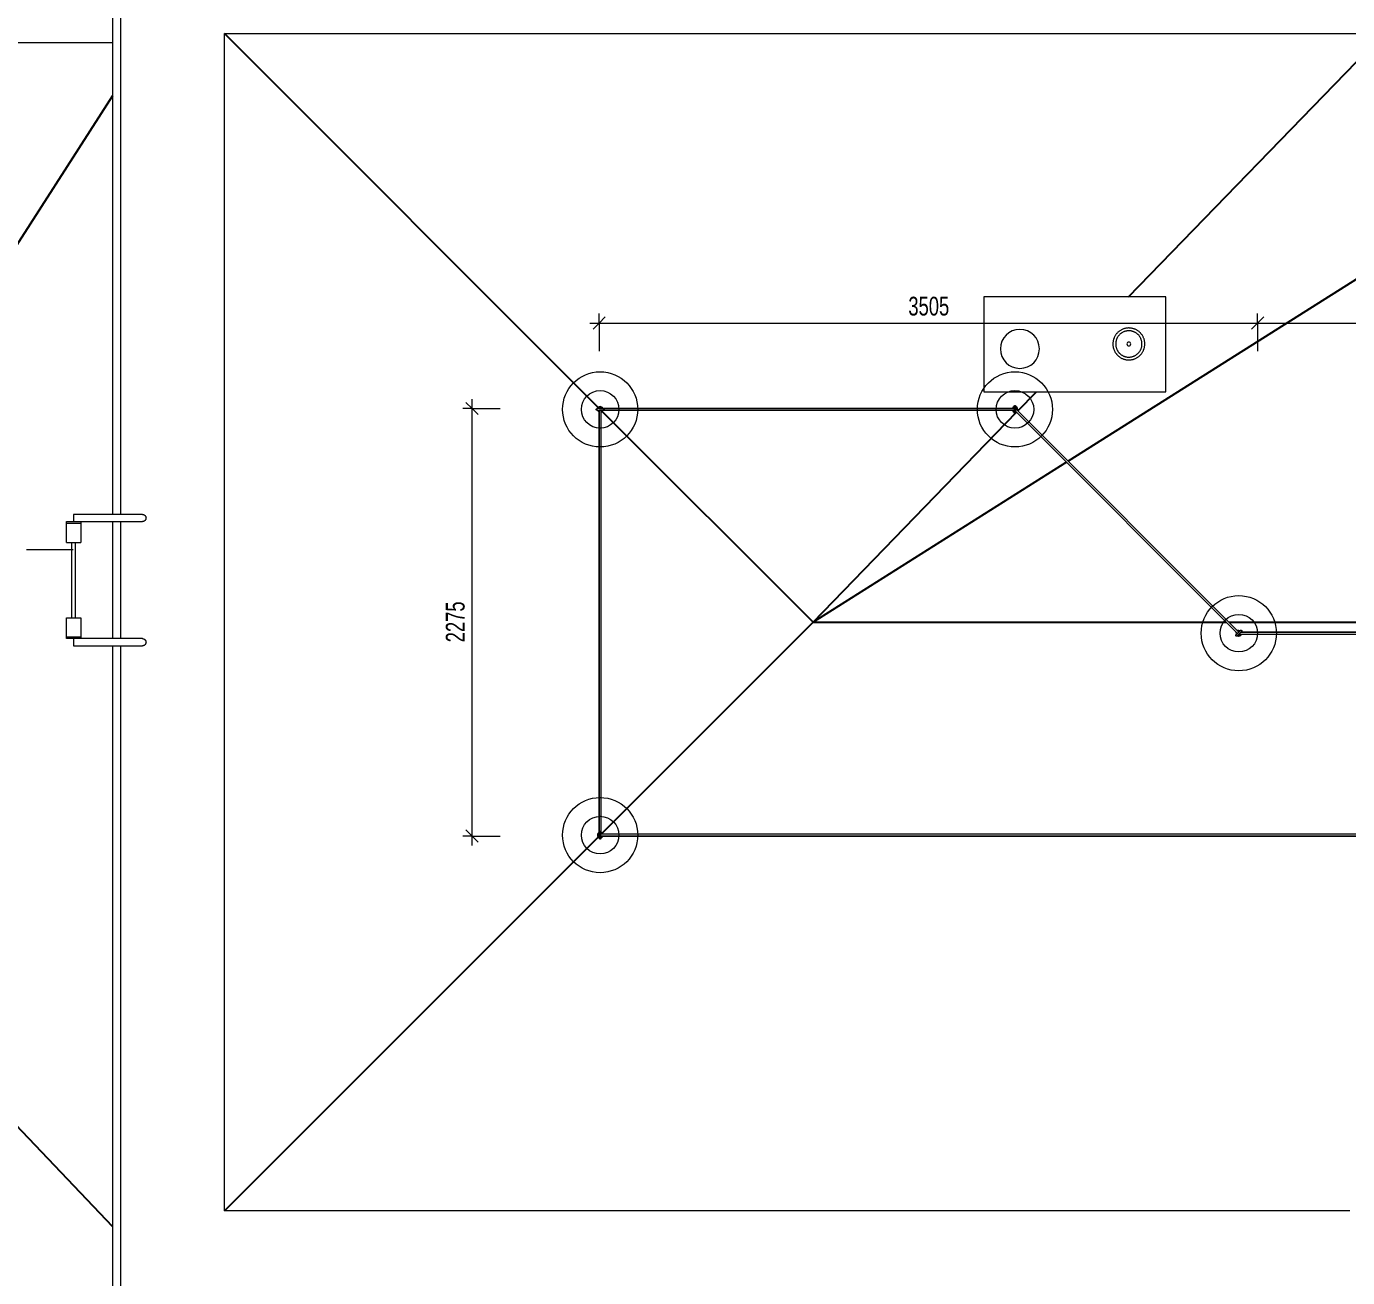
# Model space of a CAD drawing. Header units: millimetres. Extents: x -2665 to 226309, y -45352 to 20466.
# Drawn here: x 15854 to 22886, y -23110 to -16450 of the extents above; entities that cross this region are included whole.
import ezdxf

# ---------------------------------------------------------------- set-up
doc = ezdxf.new("R2010")
doc.units = ezdxf.units.MM
for name, color, linetype, lineweight in [('A-ANNO-DIMS', 211, 'Continuous', 9), ('A-ANNO-DIMS-50', 211, 'Continuous', 9), ('A-FLOR-HRAL', 11, 'Continuous', 13), ('A-ROOF', 132, 'Continuous', 13), ('A-ROOF-OTLN', 132, 'Continuous', 13), ('M-HVAC-CDFF', 50, 'Continuous', 13), ('Q-SPCQ', 91, 'Continuous', 13), ('Q-SPCQ-IDEN', 132, 'Continuous', 9)]:
    doc.layers.add(name, color=color, linetype=linetype, lineweight=lineweight)
doc.styles.add('Arial_1', font='arial.ttf', dxfattribs={"width": 0.7, "height": 100})
doc.dimstyles.new('Vnitřní_-_průhledné', dxfattribs={"dimscale": 304.8, "dimtxt": 102.02594, "dimasz": 0.213255, "dimexe": 0.164042, "dimexo": 0.0625, "dimgap": 0.032808, "dimtad": 1, "dimdec": 0, "dimrnd": 5, "dimzin": 0, "dimdsep": 46, "dimtxsty": 'Arial_1', "dimblk1": 'OBLIQUE', "dimblk2": 'OBLIQUE', "dimsah": 1, "dimcen": 0.09, "dimdle": 0.164042, "dimazin": 0, "dimtfac": 1, "dimtdec": 4, "dimtix": 1, "dimtmove": 0, "dimatfit": 3, "dimfxl": 0.492126, "dimfxlon": 1, "dimtvp": 1, "dimtolj": 1, "dimtzin": 0, "dimarcsym": 2})

# ---------------------------------------------------------------- blocks, each defined once
blk = doc.blocks.new('Zábradlí - Záchytný systém kotva-1301747-STŘECHA NÁVRH A')
at = {"layer": 'A-FLOR-HRAL', "flags": 128}
for points in [[(-17, -4), (-17.1, -4), (-17.3, -4), (-17.5, -4), (-17.6, -3.9), (-17.8, -3.9), (-17.9, -3.9), (-18.1, -3.8), (-18.2, -3.8), (-18.4, -3.7), (-18.5, -3.7), (-18.7, -3.6), (-18.8, -3.5), (-19, -3.5), (-19.1, -3.4), (-19.2, -3.3), (-19.4, -3.2), (-19.5, -3.1), (-19.6, -3), (-19.7, -2.9), (-19.8, -2.8), (-20, -2.7), (-20.1, -2.5), (-20.2, -2.4), (-20.3, -2.3), (-20.3, -2.2), (-20.4, -2), (-20.5, -1.9), (-20.6, -1.7), (-20.6, -1.6), (-20.7, -1.4), (-20.8, -1.3), (-20.8, -1.1), (-20.9, -1), (-20.9, -0.8), (-20.9, -0.7), (-20.9, -0.5), (-21, -0.4), (-21, -0.2), (-21, 0), (-21, 0.1), (-21, 0.3), (-21, 0.4), (-20.9, 0.6), (-20.9, 0.8), (-20.9, 0.9), (-20.8, 1.1), (-20.8, 1.2), (-20.7, 1.4), (-20.7, 1.5), (-20.6, 1.7), (-20.5, 1.8), (-20.5, 2), (-20.4, 2.1), (-20.3, 2.2), (-20.2, 2.4), (-20.1, 2.5), (-20, 2.6), (-19.9, 2.7), (-19.8, 2.8), (-19.7, 3), (-19.6, 3.1), (-19.4, 3.2), (-19.3, 3.3), (-19.2, 3.3), (-19, 3.4), (-18.9, 3.5), (-18.8, 3.6), (-18.6, 3.7), (-18.5, 3.7), (-18.3, 3.8), (-18.2, 3.8), (-18, 3.9), (-17.9, 3.9), (-17.7, 3.9), (-17.5, 4), (-17.4, 4), (-17.2, 4), (-17.1, 4), (-17, 4)], [(-17, 4), (-17, 4), (-16.9, 4), (-16.9, 4), (-16.8, 4), (-16.6, 4), (-16.5, 4), (-16.3, 4), (-16.1, 4), (-15.9, 4), (-15.6, 4), (-15.4, 4), (-15.1, 4), (-14.7, 4), (-14.4, 4), (-14, 4)], [(16.8, 4), (16.8, 4), (16.8, 4), (16.7, 4), (16.6, 4), (16.5, 4), (16.4, 4), (16.2, 4), (16, 4), (15.8, 4), (15.5, 4), (15.2, 4), (14.9, 4), (14.6, 4), (14.3, 4), (13.9, 4), (13.5, 4), (13.1, 4), (12.6, 4), (12.2, 4), (11.7, 4), (11.2, 4), (10.7, 4), (10.2, 4), (9.6, 4), (9.1, 4), (8.5, 4), (7.9, 4), (7.3, 4), (6.7, 4), (6.1, 4), (5.4, 4), (4.8, 4), (4.1, 4), (3.5, 4), (2.8, 4), (2.1, 4), (1.5, 4), (0.8, 4), (0.1, 4), (-0.6, 4), (-1.2, 4), (-1.9, 4), (-2.6, 4), (-3.2, 4), (-3.9, 4), (-4.6, 4), (-5.2, 4), (-5.9, 4), (-6.5, 4), (-7.1, 4), (-7.7, 4), (-8.3, 4), (-8.9, 4), (-9.5, 4), (-10, 4), (-10.6, 4), (-11.1, 4), (-11.6, 4), (-12.1, 4), (-12.5, 4), (-13, 4), (-13.4, 4), (-13.8, 4), (-14.2, 4), (-14.6, 4), (-14.9, 4), (-15.2, 4), (-15.5, 4), (-15.8, 4), (-16, 4), (-16.2, 4), (-16.4, 4), (-16.6, 4), (-16.7, 4), (-16.8, 4), (-16.9, 4), (-16.9, 4), (-17, 4), (-17, 4)], [(13.7, 4), (14.1, 4), (14.4, 4), (14.8, 4), (15.1, 4), (15.4, 4), (15.6, 4), (15.9, 4), (16.1, 4), (16.3, 4), (16.4, 4), (16.6, 4), (16.7, 4), (16.8, 4), (16.8, 4), (16.8, 4), (16.8, 4)], [(16.8, 4), (17, 4), (17.2, 4), (17.3, 4), (17.5, 4), (17.6, 3.9), (17.8, 3.9), (17.9, 3.9), (18.1, 3.8), (18.2, 3.8), (18.4, 3.7), (18.5, 3.6), (18.7, 3.6), (18.8, 3.5), (19, 3.4), (19.1, 3.3), (19.2, 3.2), (19.4, 3.1), (19.5, 3), (19.6, 2.9), (19.7, 2.8), (19.8, 2.7), (19.9, 2.6), (20, 2.4), (20.1, 2.3), (20.2, 2.2), (20.3, 2), (20.4, 1.9), (20.4, 1.7), (20.5, 1.6), (20.6, 1.5), (20.6, 1.3), (20.7, 1.2), (20.7, 1), (20.8, 0.8), (20.8, 0.7), (20.8, 0.5), (20.8, 0.4), (20.8, 0.2), (20.8, 0), (20.8, -0.1), (20.8, -0.3), (20.8, -0.4), (20.8, -0.6), (20.8, -0.7), (20.7, -0.9), (20.7, -1.1), (20.7, -1.2), (20.6, -1.4), (20.5, -1.5), (20.5, -1.7), (20.4, -1.8), (20.3, -1.9), (20.3, -2.1), (20.2, -2.2), (20.1, -2.3), (20, -2.5), (19.9, -2.6), (19.8, -2.7), (19.7, -2.8), (19.5, -2.9), (19.4, -3), (19.3, -3.1), (19.2, -3.2), (19, -3.3), (18.9, -3.4), (18.8, -3.5), (18.6, -3.6), (18.5, -3.6), (18.3, -3.7), (18.2, -3.8), (18, -3.8), (17.9, -3.9), (17.7, -3.9), (17.6, -3.9), (17.4, -4), (17.2, -4), (17.1, -4), (16.9, -4), (16.8, -4)], [(-13.8, -4), (-14.2, -4), (-14.6, -4), (-14.9, -4), (-15.2, -4), (-15.5, -4), (-15.8, -4), (-16, -4), (-16.2, -4), (-16.4, -4), (-16.6, -4), (-16.7, -4), (-16.8, -4), (-16.9, -4), (-16.9, -4), (-17, -4), (-17, -4)], [(-17, -4), (-17, -4), (-16.9, -4), (-16.9, -4), (-16.8, -4), (-16.6, -4), (-16.5, -4), (-16.3, -4), (-16.1, -4), (-15.9, -4), (-15.6, -4), (-15.4, -4), (-15.1, -4), (-14.7, -4), (-14.4, -4), (-14, -4), (-13.6, -4), (-13.2, -4), (-12.8, -4), (-12.3, -4), (-11.8, -4), (-11.4, -4), (-10.8, -4), (-10.3, -4), (-9.8, -4), (-9.2, -4), (-8.6, -4), (-8, -4), (-7.4, -4), (-6.8, -4), (-6.2, -4), (-5.6, -4), (-4.9, -4), (-4.3, -4), (-3.6, -4), (-2.9, -4), (-2.3, -4), (-1.6, -4), (-0.9, -4), (-0.3, -4), (0.4, -4), (1.1, -4), (1.8, -4), (2.4, -4), (3.1, -4), (3.8, -4), (4.4, -4), (5.1, -4), (5.7, -4), (6.3, -4), (7, -4), (7.6, -4), (8.2, -4), (8.8, -4), (9.3, -4), (9.9, -4), (10.4, -4), (10.9, -4), (11.4, -4), (11.9, -4), (12.4, -4), (12.8, -4), (13.3, -4), (13.7, -4), (14.1, -4), (14.4, -4), (14.8, -4), (15.1, -4), (15.4, -4), (15.6, -4), (15.9, -4), (16.1, -4), (16.3, -4), (16.4, -4), (16.6, -4), (16.7, -4), (16.8, -4), (16.8, -4), (16.8, -4), (16.8, -4)], [(16.8, -4), (16.8, -4), (16.8, -4), (16.7, -4), (16.6, -4), (16.5, -4), (16.4, -4), (16.2, -4), (16, -4), (15.8, -4), (15.5, -4), (15.2, -4), (14.9, -4), (14.6, -4), (14.3, -4), (13.9, -4)]]:
    blk.add_lwpolyline(points, dxfattribs=at)
at = {"layer": 'A-FLOR-HRAL'}
for radius in [200, 100]:
    blk.add_circle((0, 0), radius, dxfattribs=at)
for radius, start, end in [(15, 109.63434, 160.36566), (12, 114.81717, 155.18283), (10, 120, 150), (15, 15.51549, 70.36566), (12, 19.66861, 65.18283), (10, 23.82173, 60), (15, 199.63434, 344.53934), (12, 204.81717, 340.39993), (10, 210, 336.26052)]:
    blk.add_arc((0, 0), radius, start, end, dxfattribs=at)
blk = doc.blocks.new('Zábradlí - Záchytný systém kotva-V20-STŘECHA NÁVRH A')
at = {"layer": 'A-FLOR-HRAL', "flags": 128}
for points in [[(-17, -4), (-17.1, -4), (-17.3, -4), (-17.5, -4), (-17.6, -3.9), (-17.8, -3.9), (-17.9, -3.9), (-18.1, -3.8), (-18.2, -3.8), (-18.4, -3.7), (-18.5, -3.7), (-18.7, -3.6), (-18.8, -3.5), (-19, -3.5), (-19.1, -3.4), (-19.2, -3.3), (-19.4, -3.2), (-19.5, -3.1), (-19.6, -3), (-19.7, -2.9), (-19.8, -2.8), (-20, -2.7), (-20.1, -2.5), (-20.2, -2.4), (-20.3, -2.3), (-20.3, -2.2), (-20.4, -2), (-20.5, -1.9), (-20.6, -1.7), (-20.6, -1.6), (-20.7, -1.4), (-20.8, -1.3), (-20.8, -1.1), (-20.9, -1), (-20.9, -0.8), (-20.9, -0.7), (-20.9, -0.5), (-21, -0.4), (-21, -0.2), (-21, 0), (-21, 0.1), (-21, 0.3), (-21, 0.4), (-20.9, 0.6), (-20.9, 0.8), (-20.9, 0.9), (-20.8, 1.1), (-20.8, 1.2), (-20.7, 1.4), (-20.7, 1.5), (-20.6, 1.7), (-20.5, 1.8), (-20.5, 2), (-20.4, 2.1), (-20.3, 2.2), (-20.2, 2.4), (-20.1, 2.5), (-20, 2.6), (-19.9, 2.7), (-19.8, 2.8), (-19.7, 3), (-19.6, 3.1), (-19.4, 3.2), (-19.3, 3.3), (-19.2, 3.3), (-19, 3.4), (-18.9, 3.5), (-18.8, 3.6), (-18.6, 3.7), (-18.5, 3.7), (-18.3, 3.8), (-18.2, 3.8), (-18, 3.9), (-17.9, 3.9), (-17.7, 3.9), (-17.5, 4), (-17.4, 4), (-17.2, 4), (-17.1, 4), (-17, 4)], [(-17, 4), (-17, 4), (-16.9, 4), (-16.9, 4), (-16.8, 4), (-16.6, 4), (-16.5, 4), (-16.3, 4), (-16.1, 4), (-15.9, 4), (-15.6, 4), (-15.4, 4), (-15.1, 4), (-14.7, 4), (-14.4, 4), (-14, 4)], [(16.8, 4), (16.8, 4), (16.8, 4), (16.7, 4), (16.6, 4), (16.5, 4), (16.4, 4), (16.2, 4), (16, 4), (15.8, 4), (15.5, 4), (15.2, 4), (14.9, 4), (14.6, 4), (14.3, 4), (13.9, 4), (13.5, 4), (13.1, 4), (12.6, 4), (12.2, 4), (11.7, 4), (11.2, 4), (10.7, 4), (10.2, 4), (9.6, 4), (9.1, 4), (8.5, 4), (7.9, 4), (7.3, 4), (6.7, 4), (6.1, 4), (5.4, 4), (4.8, 4), (4.1, 4), (3.5, 4), (2.8, 4), (2.1, 4), (1.5, 4), (0.8, 4), (0.1, 4), (-0.6, 4), (-1.2, 4), (-1.9, 4), (-2.6, 4), (-3.2, 4), (-3.9, 4), (-4.6, 4), (-5.2, 4), (-5.9, 4), (-6.5, 4), (-7.1, 4), (-7.7, 4), (-8.3, 4), (-8.9, 4), (-9.5, 4), (-10, 4), (-10.6, 4), (-11.1, 4), (-11.6, 4), (-12.1, 4), (-12.5, 4), (-13, 4), (-13.4, 4), (-13.8, 4), (-14.2, 4), (-14.6, 4), (-14.9, 4), (-15.2, 4), (-15.5, 4), (-15.8, 4), (-16, 4), (-16.2, 4), (-16.4, 4), (-16.6, 4), (-16.7, 4), (-16.8, 4), (-16.9, 4), (-16.9, 4), (-17, 4), (-17, 4)], [(13.7, 4), (14.1, 4), (14.4, 4), (14.8, 4), (15.1, 4), (15.4, 4), (15.6, 4), (15.9, 4), (16.1, 4), (16.3, 4), (16.4, 4), (16.6, 4), (16.7, 4), (16.8, 4), (16.8, 4), (16.8, 4), (16.8, 4)], [(16.8, 4), (17, 4), (17.2, 4), (17.3, 4), (17.5, 4), (17.6, 3.9), (17.8, 3.9), (17.9, 3.9), (18.1, 3.8), (18.2, 3.8), (18.4, 3.7), (18.5, 3.6), (18.7, 3.6), (18.8, 3.5), (19, 3.4), (19.1, 3.3), (19.2, 3.2), (19.4, 3.1), (19.5, 3), (19.6, 2.9), (19.7, 2.8), (19.8, 2.7), (19.9, 2.6), (20, 2.4), (20.1, 2.3), (20.2, 2.2), (20.3, 2), (20.4, 1.9), (20.4, 1.7), (20.5, 1.6), (20.6, 1.5), (20.6, 1.3), (20.7, 1.2), (20.7, 1), (20.8, 0.8), (20.8, 0.7), (20.8, 0.5), (20.8, 0.4), (20.8, 0.2), (20.8, 0), (20.8, -0.1), (20.8, -0.3), (20.8, -0.4), (20.8, -0.6), (20.8, -0.7), (20.7, -0.9), (20.7, -1.1), (20.7, -1.2), (20.6, -1.4), (20.5, -1.5), (20.5, -1.7), (20.4, -1.8), (20.3, -1.9), (20.3, -2.1), (20.2, -2.2), (20.1, -2.3), (20, -2.5), (19.9, -2.6), (19.8, -2.7), (19.7, -2.8), (19.5, -2.9), (19.4, -3), (19.3, -3.1), (19.2, -3.2), (19, -3.3), (18.9, -3.4), (18.8, -3.5), (18.6, -3.6), (18.5, -3.6), (18.3, -3.7), (18.2, -3.8), (18, -3.8), (17.9, -3.9), (17.7, -3.9), (17.6, -3.9), (17.4, -4), (17.2, -4), (17.1, -4), (16.9, -4), (16.8, -4)], [(-13.8, -4), (-14.2, -4), (-14.6, -4), (-14.9, -4), (-15.2, -4), (-15.5, -4), (-15.8, -4), (-16, -4), (-16.2, -4), (-16.4, -4), (-16.6, -4), (-16.7, -4), (-16.8, -4), (-16.9, -4), (-16.9, -4), (-17, -4), (-17, -4)], [(-17, -4), (-17, -4), (-16.9, -4), (-16.9, -4), (-16.8, -4), (-16.6, -4), (-16.5, -4), (-16.3, -4), (-16.1, -4), (-15.9, -4), (-15.6, -4), (-15.4, -4), (-15.1, -4), (-14.7, -4), (-14.4, -4), (-14, -4), (-13.6, -4), (-13.2, -4), (-12.8, -4), (-12.3, -4), (-11.8, -4), (-11.4, -4), (-10.8, -4), (-10.3, -4), (-9.8, -4), (-9.2, -4), (-8.6, -4), (-8, -4), (-7.4, -4), (-6.8, -4), (-6.2, -4), (-5.6, -4), (-4.9, -4), (-4.3, -4), (-3.6, -4), (-2.9, -4), (-2.3, -4), (-1.6, -4), (-0.9, -4), (-0.3, -4), (0.4, -4), (1.1, -4), (1.8, -4), (2.4, -4), (3.1, -4), (3.8, -4), (4.4, -4), (5.1, -4), (5.7, -4), (6.3, -4), (7, -4), (7.6, -4), (8.2, -4), (8.8, -4), (9.3, -4), (9.9, -4), (10.4, -4), (10.9, -4), (11.4, -4), (11.9, -4), (12.4, -4), (12.8, -4), (13.3, -4), (13.7, -4), (14.1, -4), (14.4, -4), (14.8, -4), (15.1, -4), (15.4, -4), (15.6, -4), (15.9, -4), (16.1, -4), (16.3, -4), (16.4, -4), (16.6, -4), (16.7, -4), (16.8, -4), (16.8, -4), (16.8, -4), (16.8, -4)], [(16.8, -4), (16.8, -4), (16.8, -4), (16.7, -4), (16.6, -4), (16.5, -4), (16.4, -4), (16.2, -4), (16, -4), (15.8, -4), (15.5, -4), (15.2, -4), (14.9, -4), (14.6, -4), (14.3, -4), (13.9, -4)]]:
    blk.add_lwpolyline(points, dxfattribs=at)
at = {"layer": 'A-FLOR-HRAL'}
for radius in [200, 100]:
    blk.add_circle((0, 0), radius, dxfattribs=at)
for radius, start, end in [(15, 109.63434, 164.48451), (12, 114.81717, 160.33139), (10, 120, 156.17827), (15, 15.51549, 70.36566), (12, 19.66861, 65.18283), (10, 23.82173, 60), (15, 195.46066, 205.36566), (15, 244.63434, 344.53934), (12, 249.81717, 340.39993), (10, 255, 336.26052)]:
    blk.add_arc((0, 0), radius, start, end, dxfattribs=at)
blk = doc.blocks.new('Zábradlí - Záchytný systém kotva-V21-STŘECHA NÁVRH A')
at = {"layer": 'A-FLOR-HRAL', "flags": 128}
for points in [[(-17, -4), (-17.1, -4), (-17.3, -4), (-17.5, -4), (-17.6, -3.9), (-17.8, -3.9), (-17.9, -3.9), (-18.1, -3.8), (-18.2, -3.8), (-18.4, -3.7), (-18.5, -3.7), (-18.7, -3.6), (-18.8, -3.5), (-19, -3.5), (-19.1, -3.4), (-19.2, -3.3), (-19.4, -3.2), (-19.5, -3.1), (-19.6, -3), (-19.7, -2.9), (-19.8, -2.8), (-20, -2.7), (-20.1, -2.5), (-20.2, -2.4), (-20.3, -2.3), (-20.3, -2.2), (-20.4, -2), (-20.5, -1.9), (-20.6, -1.7), (-20.6, -1.6), (-20.7, -1.4), (-20.8, -1.3), (-20.8, -1.1), (-20.9, -1), (-20.9, -0.8), (-20.9, -0.7), (-20.9, -0.5), (-21, -0.4), (-21, -0.2), (-21, 0), (-21, 0.1), (-21, 0.3), (-21, 0.4), (-20.9, 0.6), (-20.9, 0.8), (-20.9, 0.9), (-20.8, 1.1), (-20.8, 1.2), (-20.7, 1.4), (-20.7, 1.5), (-20.6, 1.7), (-20.5, 1.8), (-20.5, 2), (-20.4, 2.1), (-20.3, 2.2), (-20.2, 2.4), (-20.1, 2.5), (-20, 2.6), (-19.9, 2.7), (-19.8, 2.8), (-19.7, 3), (-19.6, 3.1), (-19.4, 3.2), (-19.3, 3.3), (-19.2, 3.3), (-19, 3.4), (-18.9, 3.5), (-18.8, 3.6), (-18.6, 3.7), (-18.5, 3.7), (-18.3, 3.8), (-18.2, 3.8), (-18, 3.9), (-17.9, 3.9), (-17.7, 3.9), (-17.5, 4), (-17.4, 4), (-17.2, 4), (-17.1, 4), (-17, 4)], [(-17, 4), (-17, 4), (-16.9, 4), (-16.9, 4), (-16.8, 4), (-16.6, 4), (-16.5, 4), (-16.3, 4), (-16.1, 4), (-15.9, 4), (-15.6, 4), (-15.4, 4), (-15.1, 4), (-14.7, 4), (-14.4, 4), (-14, 4)], [(16.8, 4), (16.8, 4), (16.8, 4), (16.7, 4), (16.6, 4), (16.5, 4), (16.4, 4), (16.2, 4), (16, 4), (15.8, 4), (15.5, 4), (15.2, 4), (14.9, 4), (14.6, 4), (14.3, 4), (13.9, 4), (13.5, 4), (13.1, 4), (12.6, 4), (12.2, 4), (11.7, 4), (11.2, 4), (10.7, 4), (10.2, 4), (9.6, 4), (9.1, 4), (8.5, 4), (7.9, 4), (7.3, 4), (6.7, 4), (6.1, 4), (5.4, 4), (4.8, 4), (4.1, 4), (3.5, 4), (2.8, 4), (2.1, 4), (1.5, 4), (0.8, 4), (0.1, 4), (-0.6, 4), (-1.2, 4), (-1.9, 4), (-2.6, 4), (-3.2, 4), (-3.9, 4), (-4.6, 4), (-5.2, 4), (-5.9, 4), (-6.5, 4), (-7.1, 4), (-7.7, 4), (-8.3, 4), (-8.9, 4), (-9.5, 4), (-10, 4), (-10.6, 4), (-11.1, 4), (-11.6, 4), (-12.1, 4), (-12.5, 4), (-13, 4), (-13.4, 4), (-13.8, 4), (-14.2, 4), (-14.6, 4), (-14.9, 4), (-15.2, 4), (-15.5, 4), (-15.8, 4), (-16, 4), (-16.2, 4), (-16.4, 4), (-16.6, 4), (-16.7, 4), (-16.8, 4), (-16.9, 4), (-16.9, 4), (-17, 4), (-17, 4)], [(13.7, 4), (14.1, 4), (14.4, 4), (14.8, 4), (15.1, 4), (15.4, 4), (15.6, 4), (15.9, 4), (16.1, 4), (16.3, 4), (16.4, 4), (16.6, 4), (16.7, 4), (16.8, 4), (16.8, 4), (16.8, 4), (16.8, 4)], [(16.8, 4), (17, 4), (17.2, 4), (17.3, 4), (17.5, 4), (17.6, 3.9), (17.8, 3.9), (17.9, 3.9), (18.1, 3.8), (18.2, 3.8), (18.4, 3.7), (18.5, 3.6), (18.7, 3.6), (18.8, 3.5), (19, 3.4), (19.1, 3.3), (19.2, 3.2), (19.4, 3.1), (19.5, 3), (19.6, 2.9), (19.7, 2.8), (19.8, 2.7), (19.9, 2.6), (20, 2.4), (20.1, 2.3), (20.2, 2.2), (20.3, 2), (20.4, 1.9), (20.4, 1.7), (20.5, 1.6), (20.6, 1.5), (20.6, 1.3), (20.7, 1.2), (20.7, 1), (20.8, 0.8), (20.8, 0.7), (20.8, 0.5), (20.8, 0.4), (20.8, 0.2), (20.8, 0), (20.8, -0.1), (20.8, -0.3), (20.8, -0.4), (20.8, -0.6), (20.8, -0.7), (20.7, -0.9), (20.7, -1.1), (20.7, -1.2), (20.6, -1.4), (20.5, -1.5), (20.5, -1.7), (20.4, -1.8), (20.3, -1.9), (20.3, -2.1), (20.2, -2.2), (20.1, -2.3), (20, -2.5), (19.9, -2.6), (19.8, -2.7), (19.7, -2.8), (19.5, -2.9), (19.4, -3), (19.3, -3.1), (19.2, -3.2), (19, -3.3), (18.9, -3.4), (18.8, -3.5), (18.6, -3.6), (18.5, -3.6), (18.3, -3.7), (18.2, -3.8), (18, -3.8), (17.9, -3.9), (17.7, -3.9), (17.6, -3.9), (17.4, -4), (17.2, -4), (17.1, -4), (16.9, -4), (16.8, -4)], [(-13.8, -4), (-14.2, -4), (-14.6, -4), (-14.9, -4), (-15.2, -4), (-15.5, -4), (-15.8, -4), (-16, -4), (-16.2, -4), (-16.4, -4), (-16.6, -4), (-16.7, -4), (-16.8, -4), (-16.9, -4), (-16.9, -4), (-17, -4), (-17, -4)], [(-17, -4), (-17, -4), (-16.9, -4), (-16.9, -4), (-16.8, -4), (-16.6, -4), (-16.5, -4), (-16.3, -4), (-16.1, -4), (-15.9, -4), (-15.6, -4), (-15.4, -4), (-15.1, -4), (-14.7, -4), (-14.4, -4), (-14, -4), (-13.6, -4), (-13.2, -4), (-12.8, -4), (-12.3, -4), (-11.8, -4), (-11.4, -4), (-10.8, -4), (-10.3, -4), (-9.8, -4), (-9.2, -4), (-8.6, -4), (-8, -4), (-7.4, -4), (-6.8, -4), (-6.2, -4), (-5.6, -4), (-4.9, -4), (-4.3, -4), (-3.6, -4), (-2.9, -4), (-2.3, -4), (-1.6, -4), (-0.9, -4), (-0.3, -4), (0.4, -4), (1.1, -4), (1.8, -4), (2.4, -4), (3.1, -4), (3.8, -4), (4.4, -4), (5.1, -4), (5.7, -4), (6.3, -4), (7, -4), (7.6, -4), (8.2, -4), (8.8, -4), (9.3, -4), (9.9, -4), (10.4, -4), (10.9, -4), (11.4, -4), (11.9, -4), (12.4, -4), (12.8, -4), (13.3, -4), (13.7, -4), (14.1, -4), (14.4, -4), (14.8, -4), (15.1, -4), (15.4, -4), (15.6, -4), (15.9, -4), (16.1, -4), (16.3, -4), (16.4, -4), (16.6, -4), (16.7, -4), (16.8, -4), (16.8, -4), (16.8, -4), (16.8, -4)], [(16.8, -4), (16.8, -4), (16.8, -4), (16.7, -4), (16.6, -4), (16.5, -4), (16.4, -4), (16.2, -4), (16, -4), (15.8, -4), (15.5, -4), (15.2, -4), (14.9, -4), (14.6, -4), (14.3, -4), (13.9, -4)]]:
    blk.add_lwpolyline(points, dxfattribs=at)
at = {"layer": 'A-FLOR-HRAL'}
for radius in [200, 100]:
    blk.add_circle((0, 0), radius, dxfattribs=at)
for radius, start, end in [(15, 109.63434, 164.48451), (12, 114.81717, 160.33139), (10, 120, 156.02411), (15, 15.51549, 70.36566), (12, 19.66861, 65.18283), (10, 23.82173, 60), (15, 195.46066, 295.36566), (12, 199.60007, 290.18283), (10, 203.91773, 285), (15, 334.63434, 344.53934)]:
    blk.add_arc((0, 0), radius, start, end, dxfattribs=at)
blk = doc.blocks.new('Zábradlí - Zábradlí-1236183-STŘECHA NÁVRH A')
for name, p, rotation in [('Zábradlí - Záchytný systém kotva-1301747-STŘECHA NÁVRH A', (18907.5, -18488.3), 180), ('Zábradlí - Záchytný systém kotva-V20-STŘECHA NÁVRH A', (21115.3, -18488.3), 90), ('Zábradlí - Záchytný systém kotva-V21-STŘECHA NÁVRH A', (22306.7, -19679.7), 44.99999999999987), ('Zábradlí - Záchytný systém kotva-1301747-STŘECHA NÁVRH A', (18907.5, -20754.4), 270)]:
    blk.add_blockref(name, p, dxfattribs=dict(rotation=rotation))
blk = doc.blocks.new('Typ horního madla - Horní madlo_Vnitřní_-1236188-STŘECHA NÁVRH A')
at = {"layer": 'A-FLOR-HRAL'}
for p, q in [((18902.5, -18483.3), (18902.5, -18484.3)), ((21111.3, -18483.3), (18902.5, -18483.3)), ((18902.5, -18492.3), (18902.5, -20759.4)), ((18912.5, -20749.4), (18912.5, -18493.3)), ((18912.5, -18493.3), (21111.3, -18493.3)), ((22307.4, -19673.3), (21119.3, -18485.2)), ((21119.3, -18499.3), (22300.4, -19680.4)), ((22307.4, -19684.7), (27923.3, -19684.7)), ((27923.3, -19674.7), (22317.4, -19674.7)), ((18902.5, -20759.4), (18903.5, -20759.4)), ((18911.5, -20759.4), (24892.5, -20759.4)), ((24902.5, -20749.4), (18912.5, -20749.4))]:
    blk.add_line(p, q, dxfattribs=at)
for points, knots in [([(18903.1, -18483.9), (18903, -18483.8), (18902.8, -18483.6), (18902.5, -18483.4), (18902.5, -18483.3), (18902.5, -18483.3)], [0.8333333, 0.8333333, 0.8333333, 0.8333333, 0.875, 0.9166667, 1, 1, 1, 1]), ([(18912.5, -18493.3), (18912.5, -18493.3), (18912.4, -18493.2), (18912.1, -18492.9), (18911.9, -18492.7), (18911.8, -18492.6)], [0, 0, 0, 0, 0.0833333, 0.125, 0.1666667, 0.1666667, 0.1666667, 0.1666667]), ([(18903.1, -20758.7), (18903, -20758.8), (18902.8, -20759), (18902.5, -20759.3), (18902.5, -20759.4), (18902.5, -20759.4)], [0.8333333, 0.8333333, 0.8333333, 0.8333333, 0.875, 0.9166667, 1, 1, 1, 1]), ([(18912.5, -20749.4), (18912.5, -20749.4), (18912.4, -20749.5), (18912.1, -20749.7), (18911.9, -20749.9), (18911.8, -20750)], [0, 0, 0, 0, 0.0833333, 0.125, 0.1666667, 0.1666667, 0.1666667, 0.1666667])]:
    blk.add_open_spline(points, degree=3, knots=knots, dxfattribs=at)
blk = doc.blocks.new('Typ horního madla - Horní madlo_Vnitřní_-V22-STŘECHA NÁVRH A')
at = {"layer": 'A-FLOR-HRAL'}
for p, q in [((18902.5, -18483.3), (21111.3, -18483.3)), ((18902.5, -18484.3), (18902.5, -18483.3)), ((18902.5, -20759.4), (18902.5, -18492.3)), ((18912.5, -18493.3), (21111.3, -18493.3)), ((18912.5, -20749.4), (18912.5, -18493.3)), ((21119.3, -18485.2), (22307.4, -19673.3)), ((21119.3, -18499.3), (22300.4, -19680.4)), ((22307.4, -19684.7), (27923.3, -19684.7)), ((22317.4, -19674.7), (27923.3, -19674.7)), ((18903.5, -20759.4), (18902.5, -20759.4)), ((24892.5, -20759.4), (18911.5, -20759.4)), ((24902.5, -20749.4), (18912.5, -20749.4))]:
    blk.add_line(p, q, dxfattribs=at)
blk = doc.blocks.new('Žebřík - DPS_Žebřík ocelový střešní - Z03-2225721-STŘECHA NÁVRH A')
at = {"layer": 'Q-SPCQ', "color": 11}
for p, q in [((-349.7, 366.7), (-349.7, 0)), ((-330.6, 366.7), (-349.7, 366.7)), ((-311.6, 366.7), (-330.6, 366.7)), ((-311.6, 404.8), (-301.6, 404.8)), ((-311.6, 328.6), (-311.6, 404.8)), ((-311.6, 0), (-311.6, 366.7)), ((-301.6, 404.8), (-200, 404.8)), ((-301.6, 404.8), (-301.6, 328.6)), ((-200, 404.8), (-200, 328.6)), ((200, 376.7), (-200, 376.7)), ((-200, 356.7), (200, 356.7)), ((200, 404.8), (301.6, 404.8)), ((200, 404.8), (200, 328.6)), ((301.6, 404.8), (311.6, 404.8)), ((301.6, 328.6), (301.6, 404.8)), ((311.6, 404.8), (311.6, 328.6)), ((311.6, 366.7), (311.6, 0)), ((330.7, 366.7), (311.6, 366.7)), ((349.7, 366.7), (330.7, 366.7)), ((349.7, 0), (349.7, 366.7)), ((-301.6, 328.6), (-311.6, 328.6)), ((-200, 328.6), (-301.6, 328.6)), ((301.6, 328.6), (200, 328.6)), ((311.6, 328.6), (301.6, 328.6))]:
    blk.add_line(p, q, dxfattribs=at)
for points, knots in [([(-330.6, -19.1), (-332.3, -19.1), (-334.8, -18.7), (-338, -17.7), (-340.2, -16.5), (-341.9, -15.4), (-343.2, -14.3), (-344.4, -13.2), (-345.8, -11.6), (-347, -9.9), (-347.7, -8.4), (-348.3, -7.3), (-348.7, -6.1), (-349.1, -4.9), (-349.3, -3.7), (-349.6, -2.5), (-349.7, -1.2), (-349.7, -0.4), (-349.7, 0)], [0, 0, 0, 0, 0.0833333, 0.125, 0.1666667, 0.2083333, 0.2291667, 0.25, 0.2916667, 0.3333333, 0.3541667, 0.375, 0.3958333, 0.4166667, 0.4375, 0.4583333, 0.4791667, 0.5, 0.5, 0.5, 0.5]), ([(-311.6, 0), (-311.6, -0.4), (-311.6, -1.2), (-311.7, -2.5), (-312, -3.7), (-312.2, -4.9), (-312.6, -6.1), (-313, -7.3), (-313.6, -8.4), (-314.1, -9.5), (-314.8, -10.6), (-315.8, -11.9), (-316.9, -13.2), (-318.1, -14.3), (-319.4, -15.4), (-321.1, -16.5), (-323.3, -17.7), (-326.5, -18.7), (-329, -19.1), (-330.6, -19.1)], [0.5, 0.5, 0.5, 0.5, 0.5208333, 0.5416667, 0.5625, 0.5833333, 0.6041667, 0.625, 0.6458333, 0.6666667, 0.6875, 0.7083333, 0.75, 0.7708333, 0.7916667, 0.8333333, 0.875, 0.9166667, 1, 1, 1, 1]), ([(330.7, -19.1), (329, -19.1), (326.5, -18.7), (323.3, -17.7), (321.1, -16.5), (319.4, -15.4), (318.1, -14.3), (316.9, -13.2), (315.5, -11.6), (314.3, -9.9), (313.6, -8.4), (313, -7.3), (312.6, -6.1), (312.2, -4.9), (312, -3.7), (311.7, -2.5), (311.6, -1.2), (311.6, -0.4), (311.6, 0)], [0, 0, 0, 0, 0.0833333, 0.125, 0.1666667, 0.2083333, 0.2291667, 0.25, 0.2916667, 0.3333333, 0.3541667, 0.375, 0.3958333, 0.4166667, 0.4375, 0.4583333, 0.4791667, 0.5, 0.5, 0.5, 0.5]), ([(349.7, 0), (349.7, -0.4), (349.7, -1.2), (349.6, -2.5), (349.3, -3.7), (349.1, -4.9), (348.7, -6.1), (348.3, -7.3), (347.7, -8.4), (347.2, -9.5), (346.5, -10.6), (345.5, -11.9), (344.4, -13.2), (343.2, -14.3), (341.9, -15.4), (340.2, -16.5), (338, -17.7), (334.8, -18.7), (332.3, -19.1), (330.7, -19.1)], [0.5, 0.5, 0.5, 0.5, 0.5208333, 0.5416667, 0.5625, 0.5833333, 0.6041667, 0.625, 0.6458333, 0.6666667, 0.6875, 0.7083333, 0.75, 0.7708333, 0.7916667, 0.8333333, 0.875, 0.9166667, 1, 1, 1, 1])]:
    blk.add_open_spline(points, degree=3, knots=knots, dxfattribs=at)
blk = doc.blocks.new('Komín3 - Komín3-1950367-STŘECHA NÁVRH A')
at = {"layer": 'M-HVAC-CDFF'}
for start, end in [(0, 180), (180, 0)]:
    blk.add_arc((0, 0), 103.9, start, end, dxfattribs=at)
blk = doc.blocks.new('Komín4 - Komín4-1953879-STŘECHA NÁVRH A')
at = {"layer": 'M-HVAC-CDFF', "flags": 128}
for points in [[(85, 0), (84.9, 3.4), (84.7, 6.8), (84.4, 10.2), (83.9, 13.5), (83.3, 16.9), (82.6, 20.2), (81.7, 23.5), (80.7, 26.7), (79.6, 29.9), (78.3, 33.1), (76.9, 36.2), (75.4, 39.3), (73.8, 42.2), (72, 45.2), (70.2, 48), (68.2, 50.8), (66.1, 53.4), (63.9, 56), (61.6, 58.6), (59.2, 61), (56.7, 63.3), (54.2, 65.5), (51.5, 67.6), (48.7, 69.6), (45.9, 71.5), (43, 73.3), (40.1, 75), (37, 76.5), (33.9, 77.9), (30.8, 79.2), (27.6, 80.4), (24.4, 81.4), (21.1, 82.3), (17.8, 83.1), (14.4, 83.8), (11.1, 84.3), (7.7, 84.6), (4.3, 84.9), (0.9, 85), (-2.5, 85), (-5.9, 84.8), (-9.3, 84.5), (-12.6, 84.1), (-16, 83.5), (-19.3, 82.8), (-22.6, 81.9), (-25.9, 81), (-29.1, 79.9), (-32.3, 78.6), (-35.4, 77.3), (-38.4, 75.8), (-41.4, 74.2), (-44.4, 72.5), (-47.2, 70.7), (-50, 68.7), (-52.7, 66.7), (-55.4, 64.5), (-57.9, 62.2), (-60.3, 59.9), (-62.7, 57.4), (-64.9, 54.9), (-67.1, 52.2), (-69.1, 49.5), (-71, 46.7), (-72.8, 43.8), (-74.5, 40.9), (-76.1, 37.9), (-77.6, 34.8), (-78.9, 31.7), (-80.1, 28.5), (-81.2, 25.2), (-82.1, 22), (-82.9, 18.7), (-83.6, 15.4), (-84.1, 12), (-84.6, 8.6), (-84.8, 5.2), (-85, 1.8), (-85, 0)], [(-85, 0), (-84.9, -3.4), (-84.7, -6.8), (-84.4, -10.2), (-83.9, -13.5), (-83.3, -16.9), (-82.6, -20.2), (-81.7, -23.5), (-80.7, -26.7), (-79.6, -29.9), (-78.3, -33.1), (-76.9, -36.2), (-75.4, -39.3), (-73.8, -42.2), (-72, -45.2), (-70.2, -48), (-68.2, -50.8), (-66.1, -53.4), (-63.9, -56), (-61.6, -58.6), (-59.2, -61), (-56.7, -63.3), (-54.2, -65.5), (-51.5, -67.6), (-48.7, -69.6), (-45.9, -71.5), (-43, -73.3), (-40.1, -75), (-37, -76.5), (-33.9, -77.9), (-30.8, -79.2), (-27.6, -80.4), (-24.4, -81.4), (-21.1, -82.3), (-17.8, -83.1), (-14.4, -83.8), (-11.1, -84.3), (-7.7, -84.6), (-4.3, -84.9), (-0.9, -85), (2.5, -85), (5.9, -84.8), (9.3, -84.5), (12.6, -84.1), (16, -83.5), (19.3, -82.8), (22.6, -81.9), (25.9, -81), (29.1, -79.9), (32.3, -78.6), (35.4, -77.3), (38.4, -75.8), (41.4, -74.2), (44.4, -72.5), (47.2, -70.7), (50, -68.7), (52.7, -66.7), (55.4, -64.5), (57.9, -62.2), (60.3, -59.9), (62.7, -57.4), (64.9, -54.9), (67.1, -52.2), (69.1, -49.5), (71, -46.7), (72.8, -43.8), (74.5, -40.9), (76.1, -37.9), (77.6, -34.8), (78.9, -31.7), (80.1, -28.5), (81.2, -25.2), (82.1, -22), (82.9, -18.7), (83.6, -15.4), (84.1, -12), (84.6, -8.6), (84.8, -5.2), (85, -1.8), (85, 0)], [(70, 0), (69.9, 2.8), (69.8, 5.6), (69.5, 8.4), (69.1, 11.2), (68.6, 13.9), (68, 16.6), (67.3, 19.3), (66.4, 22), (65.5, 24.7), (64.5, 27.3), (63.3, 29.8), (62.1, 32.3), (60.7, 34.8), (59.3, 37.2), (57.8, 39.5), (56.1, 41.8), (54.4, 44), (52.6, 46.2), (50.7, 48.2), (48.8, 50.2), (46.7, 52.1), (44.6, 54), (42.4, 55.7), (40.1, 57.3), (37.8, 58.9), (35.4, 60.4), (33, 61.7), (30.5, 63), (28, 64.2), (25.4, 65.2), (22.7, 66.2), (20.1, 67.1), (17.4, 67.8), (14.6, 68.5), (11.9, 69), (9.1, 69.4), (6.3, 69.7), (3.6, 69.9), (0.8, 70), (-2, 70), (-4.8, 69.8), (-7.6, 69.6), (-10.4, 69.2), (-13.2, 68.8), (-15.9, 68.2), (-18.6, 67.5), (-21.3, 66.7), (-24, 65.8), (-26.6, 64.8), (-29.1, 63.7), (-31.7, 62.4), (-34.1, 61.1), (-36.5, 59.7), (-38.9, 58.2), (-41.2, 56.6), (-43.4, 54.9), (-45.6, 53.1), (-47.7, 51.3), (-49.7, 49.3), (-51.6, 47.3), (-53.5, 45.2), (-55.2, 43), (-56.9, 40.8), (-58.5, 38.5), (-60, 36.1), (-61.4, 33.7), (-62.7, 31.2), (-63.9, 28.6), (-65, 26.1), (-66, 23.4), (-66.8, 20.8), (-67.6, 18.1), (-68.3, 15.4), (-68.8, 12.6), (-69.3, 9.9), (-69.6, 7.1), (-69.9, 4.3), (-70, 1.5), (-70, 0)], [(-70, 0), (-69.9, -2.8), (-69.8, -5.6), (-69.5, -8.4), (-69.1, -11.2), (-68.6, -13.9), (-68, -16.6), (-67.3, -19.3), (-66.4, -22), (-65.5, -24.7), (-64.5, -27.3), (-63.3, -29.8), (-62.1, -32.3), (-60.7, -34.8), (-59.3, -37.2), (-57.8, -39.5), (-56.1, -41.8), (-54.4, -44), (-52.6, -46.2), (-50.7, -48.2), (-48.8, -50.2), (-46.7, -52.1), (-44.6, -54), (-42.4, -55.7), (-40.1, -57.3), (-37.8, -58.9), (-35.4, -60.4), (-33, -61.7), (-30.5, -63), (-28, -64.2), (-25.4, -65.2), (-22.7, -66.2), (-20.1, -67.1), (-17.4, -67.8), (-14.6, -68.5), (-11.9, -69), (-9.1, -69.4), (-6.3, -69.7), (-3.6, -69.9), (-0.8, -70), (2, -70), (4.8, -69.8), (7.6, -69.6), (10.4, -69.2), (13.2, -68.8), (15.9, -68.2), (18.6, -67.5), (21.3, -66.7), (24, -65.8), (26.6, -64.8), (29.1, -63.7), (31.7, -62.4), (34.1, -61.1), (36.5, -59.7), (38.9, -58.2), (41.2, -56.6), (43.4, -54.9), (45.6, -53.1), (47.7, -51.3), (49.7, -49.3), (51.6, -47.3), (53.5, -45.2), (55.2, -43), (56.9, -40.8), (58.5, -38.5), (60, -36.1), (61.4, -33.7), (62.7, -31.2), (63.9, -28.6), (65, -26.1), (66, -23.4), (66.8, -20.8), (67.6, -18.1), (68.3, -15.4), (68.8, -12.6), (69.3, -9.9), (69.6, -7.1), (69.9, -4.3), (70, -1.5), (70, 0)]]:
    blk.add_lwpolyline(points, dxfattribs=at)
at = {"layer": 'M-HVAC-CDFF'}
for radius, start, end in [(85, 175.51247, 180), (85, 158.06912, 161.29902), (85, 137.61087, 140), (10.4, 0, 180), (10.4, 180, 0), (70, 41.35192, 50.5803), (85, 40, 42.38913), (85, 355.51247, 0), (85, 220, 222.38913), (70, 221.35192, 230.5803), (85, 317.61087, 320), (85, 338.06912, 341.29902)]:
    blk.add_arc((0, 0), radius, start, end, dxfattribs=at)
blk = doc.blocks.new('DIMBLOCK19-STŘECHA NÁVRH A')
at = {"layer": 'A-ANNO-DIMS-50'}
for p, q in [((18902.5, -18028.7), (18902.5, -17978.7)), ((22406.7, -18028.7), (22406.7, -17978.7)), ((18852.5, -18028.7), (22406.7, -18028.7)), ((18902.5, -18028.7), (18902.5, -18178.7)), ((22406.7, -18028.7), (22406.7, -18178.7))]:
    blk.add_line(p, q, dxfattribs=at)
at = {"layer": 'A-ANNO-DIMS-50', "lineweight": 18}
for p, q in [((18902.5, -18028.7), (18935, -17996.2)), ((22406.7, -18028.7), (22439.2, -17996.2)), ((18902.5, -18028.7), (18870, -18061.2)), ((22406.7, -18028.7), (22374.2, -18061.2))]:
    blk.add_line(p, q, dxfattribs=at)
at = {"layer": 'A-ANNO-DIMS-50', "color": 0, "insert": (20547.9, -17888.8), "char_height": 100, "width": 256.164, "attachment_point": 1, "line_spacing_factor": 0.941778, "style": 'Arial_1'}
blk.add_mtext('3505', dxfattribs=at)
blk = doc.blocks.new('_Oblique')
at = {"color": 0, "linetype": 'ByBlock', "lineweight": -2}
blk.add_line((-0.5, -0.5), (0.5, 0.5), dxfattribs=at)
blk = doc.blocks.new('DIMBLOCK20-STŘECHA NÁVRH A')
at = {"layer": 'A-ANNO-DIMS-50'}
for p, q in [((22406.7, -18028.7), (22406.7, -17978.7)), ((39173.6, -18028.7), (39173.6, -17978.7)), ((22406.7, -18028.7), (39223.6, -18028.7)), ((22406.7, -18028.7), (22406.7, -18178.7)), ((39173.6, -18028.7), (39173.6, -18178.7))]:
    blk.add_line(p, q, dxfattribs=at)
at = {"layer": 'A-ANNO-DIMS-50', "lineweight": 18}
for p, q in [((22406.7, -18028.7), (22439.2, -17996.2)), ((39173.6, -18028.7), (39206.1, -17996.2)), ((22406.7, -18028.7), (22374.2, -18061.2)), ((39173.6, -18028.7), (39141.1, -18061.2))]:
    blk.add_line(p, q, dxfattribs=at)
at = {"layer": 'A-ANNO-DIMS-50', "color": 0, "insert": (30656.7, -17888.8), "char_height": 100, "width": 320.204, "attachment_point": 1, "line_spacing_factor": 0.941778, "style": 'Arial_1'}
blk.add_mtext('16765', dxfattribs=at)
blk = doc.blocks.new('DIMBLOCK21-STŘECHA NÁVRH A')
at = {"layer": 'A-ANNO-DIMS-50'}
for p, q in [((18225.8, -18483.3), (18175.8, -18483.3)), ((18225.8, -20809.4), (18225.8, -18433.3)), ((18225.8, -18483.3), (18375.8, -18483.3)), ((18225.8, -20759.4), (18175.8, -20759.4)), ((18225.8, -20759.4), (18375.8, -20759.4))]:
    blk.add_line(p, q, dxfattribs=at)
at = {"layer": 'A-ANNO-DIMS-50', "lineweight": 18}
for p, q in [((18225.8, -18483.3), (18193.3, -18450.8)), ((18225.8, -18483.3), (18258.3, -18515.8)), ((18225.8, -20759.4), (18193.3, -20726.9)), ((18225.8, -20759.4), (18258.3, -20791.9))]:
    blk.add_line(p, q, dxfattribs=at)
at = {"layer": 'A-ANNO-DIMS-50', "color": 0, "insert": (18086, -19728.1), "char_height": 100, "width": 256.164, "attachment_point": 1, "rotation": 90, "line_spacing_factor": 0.941778, "style": 'Arial_1'}
blk.add_mtext('2275', dxfattribs=at)

msp = doc.modelspace()

# ---------------------------------------------------------------- linework, layer by layer
at = {"layer": 'A-ROOF', "color": 11}
for p, q in [((16354.5, -15935.3), (16354.5, -19047.4)), ((16907.5, -22754.4), (16907.5, -16488.3)), ((16907.5, -16488.3), (23115.3, -16488.3)), ((4472.8, -16535), (16312.5, -16535)), ((16354.5, -19085.5), (16354.5, -19708.3)), ((16354.5, -19746.8), (16354.5, -23307.4)), ((22897.5, -22754.4), (16907.5, -22754.4))]:
    msp.add_line(p, q, dxfattribs=at)
at = {"layer": 'A-ROOF', "color": 31, "lineweight": 25}
for p, q in [((18896.8, -18477.7), (16907.5, -16488.3)), ((21719.7, -17889.6), (23078.4, -16488.3)), ((16312.5, -16818.8), (15156.5, -18617)), ((23115.3, -17679.7), (21398.1, -18764)), ((21130.9, -18496.8), (21230.1, -18394.5)), ((20040.5, -19621.3), (18918.1, -18498.9)), ((20040.5, -19621.3), (21123.9, -18504)), ((21389.5, -18769.5), (20040.5, -19621.3)), ((18918.1, -20743.8), (20040.5, -19621.3)), ((20040.5, -19621.3), (22241.3, -19621.3)), ((22255.4, -19621.3), (23032, -19621.3)), ((16907.5, -22754.4), (18896.8, -20765)), ((15156.5, -21625.1), (16312.5, -22837.3))]:
    msp.add_line(p, q, dxfattribs=at)
at = {"layer": 'A-ROOF'}
for p, q in [((21919.2, -17889.6), (20950.3, -17889.6)), ((20950.3, -17889.6), (20950.3, -18394.5)), ((21919.2, -18394.5), (21919.2, -17889.6)), ((20950.3, -18394.5), (21919.2, -18394.5))]:
    msp.add_line(p, q, dxfattribs=at)
at = {"layer": 'A-ROOF-OTLN', "color": 11}
for p, q in [((16312.5, -15893.3), (16312.5, -19047.4)), ((16312.5, -19085.5), (16312.5, -19708.3)), ((16312.5, -19746.8), (16312.5, -23349.4))]:
    msp.add_line(p, q, dxfattribs=at)
at = {"layer": 'Q-SPCQ-IDEN'}
msp.add_line((16102.2, -19235.7), (15853.8, -19235.7), dxfattribs=at)

# ---------------------------------------------------------------- block references
at = {"layer": 'A-FLOR-HRAL'}
for name in ['Zábradlí - Zábradlí-1236183-STŘECHA NÁVRH A', 'Typ horního madla - Horní madlo_Vnitřní_-1236188-STŘECHA NÁVRH A', 'Typ horního madla - Horní madlo_Vnitřní_-V22-STŘECHA NÁVRH A']:
    msp.add_blockref(name, (0, 0), dxfattribs=at)
at = {"layer": 'M-HVAC-CDFF', "rotation": 180}
for name, p in [('Komín3 - Komín3-1950367-STŘECHA NÁVRH A', (21141.5, -18166.2)), ('Komín4 - Komín4-1953879-STŘECHA NÁVRH A', (21721.5, -18140.1))]:
    msp.add_blockref(name, p, dxfattribs=at)
at = {"layer": 'Q-SPCQ', "color": 11, "rotation": 89.99999999999993}
msp.add_blockref('Žebřík - DPS_Žebřík ocelový střešní - Z03-2225721-STŘECHA NÁVRH A', (16471.2, -19397.1), dxfattribs=at)

# ---------------------------------------------------------------- dimensions: what is measured, and where the dimension line sits
at = {"layer": 'A-ANNO-DIMS'}
for base, p1, p2, override, picture, middle in [((22406.7, -18028.7), (18902.5, -18178.7), (22406.7, -18178.7), {"dimpost": '<>', "dimfxl": 3504.262663}, 'DIMBLOCK19-STŘECHA NÁVRH A', (20654.6, -17967.6)), ((39173.6, -18028.7), (22406.7, -18178.7), (39173.6, -18178.7), {"dimpost": '<>', "dimfxl": 16766.869974}, 'DIMBLOCK20-STŘECHA NÁVRH A', (30790.2, -17967.6))]:
    dim = msp.add_linear_dim(base=base, p1=p1, p2=p2, dimstyle='Vnitřní_-_průhledné', override=override, dxfattribs=at)
    dim.commit()
    dim.dimension.update_dxf_attribs({"geometry": picture, "text_midpoint": middle})
dim = msp.add_linear_dim(base=(18225.8, -18483.3), p1=(18375.8, -20759.4), p2=(18375.8, -18483.3), angle=90, dimstyle='Vnitřní_-_průhledné', override={"dimpost": '<>', "dimfxl": 2276.096045}, dxfattribs=at)
dim.commit()
dim.dimension.update_dxf_attribs({"geometry": 'DIMBLOCK21-STŘECHA NÁVRH A', "text_midpoint": (18164.8, -19621.3)})

doc.saveas('drawing.dxf')
